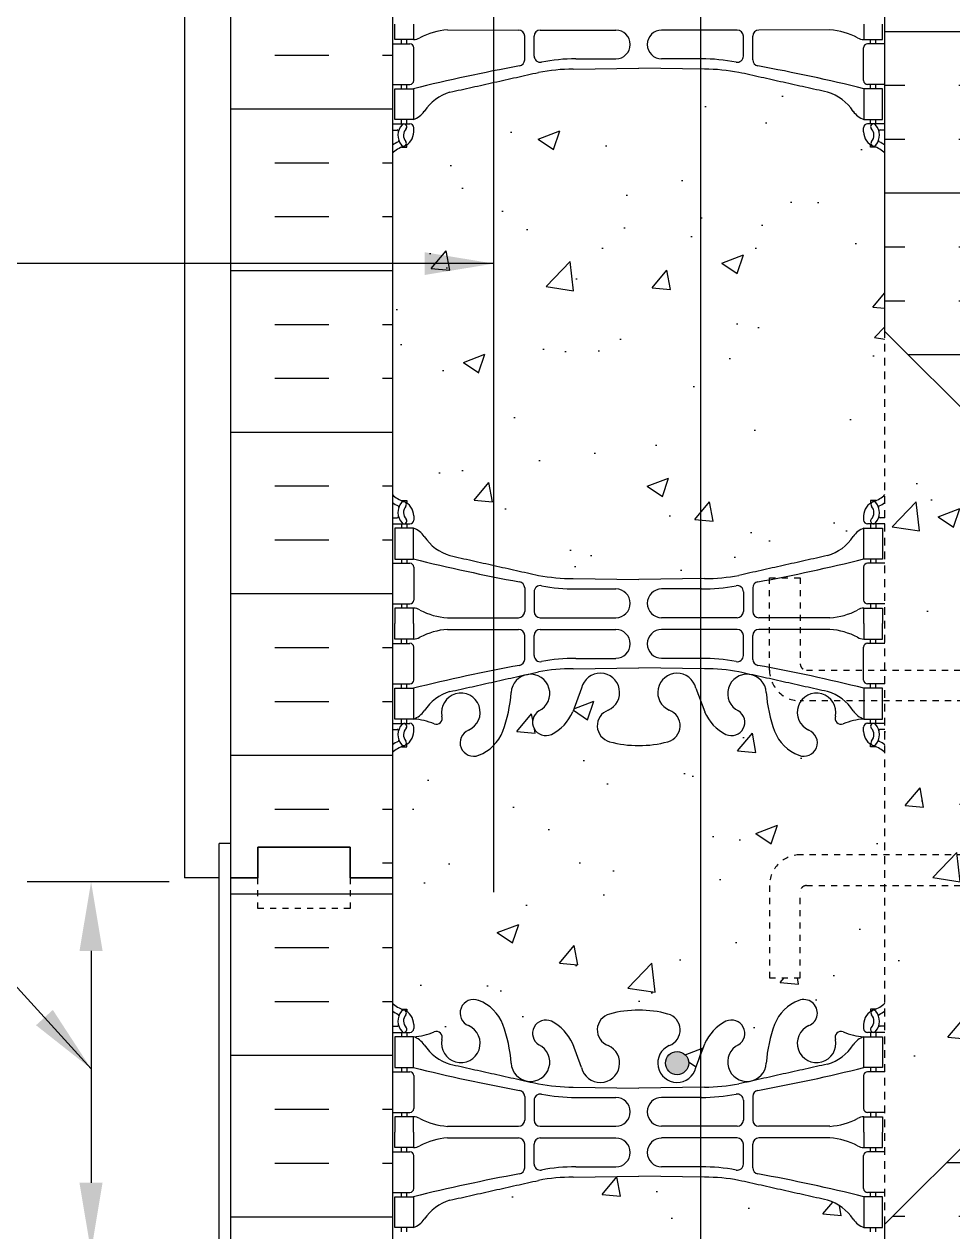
# Model space of a CAD drawing. Header units: inches. Extents: x 23.5 to 82.7, y -12.5 to 63.7.
# Drawn here: x 40.25 to 55.33, y 17.26 to 36.88 of the extents above; entities that cross this region are included whole.
import ezdxf

# ---------------------------------------------------------------- set-up
doc = ezdxf.new("R2010")
doc.units = ezdxf.units.IN
doc.header["$LTSCALE"] = 0.5
doc.header["$MEASUREMENT"] = 0
doc.linetypes.add('DASHED2', pattern=[0.375, 0.25, -0.125])
doc.linetypes.add('HIDDEN2', pattern=[0.1875, 0.125, -0.0625])
for name, color, linetype in [('HATCH', 12, 'Continuous'), ('LINE15', 9, 'Continuous'), ('line25', 2, 'Continuous'), ('LINE3', 3, 'Continuous'), ('LINE50', 5, 'Continuous'), ('LINE9', 9, 'Continuous'), ('TEXT', 4, 'Continuous'), ('Web_Edge', 9, 'Continuous')]:
    doc.layers.add(name, color=color, linetype=linetype)
doc.styles.add('DIM', font='romans.shx', dxfattribs={"width": 0.7})
doc.dimstyles.new('ext_12', dxfattribs={"dimscale": 12, "dimtxt": 0.09375, "dimasz": 0.09375, "dimexe": 0.09375, "dimexo": 0.0625, "dimgap": 0.0625, "dimtad": 1, "dimdec": 1, "dimzin": 3, "dimdsep": 46, "dimlunit": 4, "dimtxsty": 'DIM', "dimcen": 0.09, "dimdle": 0.09375, "dimclrt": 4, "dimadec": 0, "dimazin": 0, "dimtfac": 1, "dimtdec": 1, "dimtmove": 2, "dimatfit": 3, "dimfxl": 1, "dimfrac": 2, "dimtolj": 1, "dimtzin": 0, "dimarcsym": 0})

msp = doc.modelspace()

# ---------------------------------------------------------------- hatches: boundary and pattern name
at = {"layer": 'HATCH'}
h = msp.add_hatch(dxfattribs=at)
h.set_pattern_fill('AR-CONC', color=256, scale=0.5)
edge = h.paths.add_edge_path()
edge.add_spline(control_points=[(47.876, 53.931), (47.163, 53.772)], knot_values=[0, 0, 0.496174, 0.496174], degree=1, periodic=0)
edge.add_arc((47.37, 53.058), 0.743, 106.1893, 145.772)
edge.add_arc((46.447, 53.67), 0.364, 289.6613, 327.9576, ccw=False)
edge.add_line((46.569, 53.327), (46.464, 53.327))
edge.add_line((46.464, 53.327), (46.464, 53.257))
edge.add_line((46.464, 53.257), (46.512, 53.257))
edge.add_arc((46.512, 53.195), 0.0625, 0, 90, ccw=False)
edge.add_line((46.574, 53.195), (46.574, 53.127))
edge.add_arc((46.324, 53.127), 0.25, 304.0558, 360, ccw=False)
edge.add_line((46.464, 52.92), (46.464, 52.878))
edge.add_line((46.464, 52.878), (46.374, 52.878))
edge.add_arc((46.574, 52.42), 0.5, 113.5782, 133.7891)
edge.add_line((46.228, 52.781), (46.228, 47.234))
edge.add_arc((46.574, 47.595), 0.5, 226.2109, 246.4218)
edge.add_line((46.374, 47.137), (46.464, 47.137))
edge.add_line((46.464, 47.137), (46.464, 47.095))
edge.add_arc((46.324, 46.888), 0.25, 0, 55.9442, ccw=False)
edge.add_line((46.574, 46.888), (46.574, 46.821))
edge.add_arc((46.512, 46.821), 0.0625, -90, 0, ccw=False)
edge.add_line((46.512, 46.758), (46.464, 46.758))
edge.add_line((46.464, 46.758), (46.464, 46.688))
edge.add_line((46.464, 46.688), (46.569, 46.688))
edge.add_arc((46.447, 46.346), 0.364, 32.0424, 70.3387, ccw=False)
edge.add_arc((47.37, 46.957), 0.743, 214.228, 253.8107)
edge.add_spline(control_points=[(47.163, 46.243), (47.876, 46.084)], knot_values=[0, 0, 0.496174, 0.496174], degree=1, periodic=0)
edge.add_line((47.876, 46.084), (47.876, 53.931))
edge = h.paths.add_edge_path()
edge.add_line((50.24, 54.161), (50.228, 54.161))
edge.add_line((50.228, 54.161), (49.162, 54.145))
edge.add_arc((49.157, 51.161), 2.984, 89.9005, 100.7454)
edge.add_spline(control_points=[(48.6, 54.093), (47.876, 53.931)], knot_values=[0.496174, 0.496174, 1, 1], degree=1, periodic=0)
edge.add_line((47.876, 53.931), (47.876, 46.084))
edge.add_spline(control_points=[(47.876, 46.084), (48.6, 45.922)], knot_values=[0.496174, 0.496174, 1, 1], degree=1, periodic=0)
edge.add_arc((49.157, 48.854), 2.984, 259.2546, 270.0995)
edge.add_line((49.162, 45.87), (50.228, 45.854))
edge.add_line((50.228, 45.854), (50.24, 45.854))
edge.add_line((50.24, 45.854), (50.24, 54.161))
edge = h.paths.add_edge_path()
edge.add_arc((53.882, 52.42), 0.5, 46.2109, 66.4218)
edge.add_line((54.082, 52.878), (53.992, 52.878))
edge.add_line((53.992, 52.878), (53.992, 52.92))
edge.add_arc((54.132, 53.127), 0.25, 180, 235.9442, ccw=False)
edge.add_line((53.882, 53.127), (53.882, 53.195))
edge.add_arc((53.945, 53.195), 0.0625, 90, 180, ccw=False)
edge.add_line((53.945, 53.257), (53.992, 53.257))
edge.add_line((53.992, 53.257), (53.992, 53.327))
edge.add_line((53.992, 53.327), (53.887, 53.327))
edge.add_arc((54.01, 53.67), 0.364, 212.0424, 250.3387, ccw=False)
edge.add_arc((53.087, 53.058), 0.743, 34.228, 73.8107)
edge.add_spline(control_points=[(53.294, 53.772), (51.856, 54.093)], knot_values=[0, 0, 1, 1], degree=1, periodic=0)
edge.add_arc((51.3, 51.161), 2.984, 79.2546, 90.0995)
edge.add_line((51.295, 54.145), (50.24, 54.161))
edge.add_line((50.24, 54.161), (50.24, 45.854))
edge.add_line((50.24, 45.854), (51.295, 45.87))
edge.add_arc((51.3, 48.854), 2.984, 269.9005, 280.7454)
edge.add_spline(control_points=[(51.856, 45.922), (53.294, 46.243)], knot_values=[0, 0, 1, 1], degree=1, periodic=0)
edge.add_arc((53.087, 46.957), 0.743, 286.1893, 325.772)
edge.add_arc((54.01, 46.346), 0.364, 109.6613, 147.9576, ccw=False)
edge.add_line((53.887, 46.688), (53.992, 46.688))
edge.add_line((53.992, 46.688), (53.992, 46.758))
edge.add_line((53.992, 46.758), (53.945, 46.758))
edge.add_arc((53.945, 46.821), 0.0625, 180, 270, ccw=False)
edge.add_line((53.882, 46.821), (53.882, 46.888))
edge.add_arc((54.132, 46.888), 0.25, 124.0558, 180, ccw=False)
edge.add_line((53.992, 47.095), (53.992, 47.137))
edge.add_line((53.992, 47.137), (54.082, 47.137))
edge.add_arc((53.882, 47.595), 0.5, 293.5782, 313.7891)
edge.add_line((54.228, 47.234), (54.228, 52.781))
h.paths.add_polyline_path([(50.103, 59.008), (50.103, 60.008), (49.103, 59.008), (46.228, 59.008), (46.228, 56.973, 0.088416), (46.374, 56.876), (46.464, 56.876), (46.464, 56.834, -0.249069), (46.574, 56.627), (46.574, 56.56, -0.414214), (46.512, 56.497), (46.464, 56.497), (46.464, 56.427), (46.569, 56.427, 0.085348), (46.899, 56.503, -0.669601), (47.031, 56.382, 2.087231), (47.465, 56.607, -1), (47.629, 57.016, -0.21345), (48.021, 56.626, -0.069923), (48.158, 55.983, 1.629604), (48.629, 56.284, -1.059167), (48.835, 56.666, -0.16372), (49.157, 56.312), (49.3, 55.925, 1.612474), (49.731, 56.285, -0.734872), (49.754, 56.796, -0.070129), (50.24, 56.858), (50.24, 58.144), (50.103, 58.008)])
h.paths.add_polyline_path([(49.792, 55.998, -1), (49.417, 55.998, -1)], flags=16)
h.paths.add_polyline_path([(54.228, 59.008), (51.103, 59.008), (50.24, 58.144), (50.24, 56.858, -0.066822), (50.702, 56.796, -0.734872), (50.726, 56.285, 1.612474), (51.157, 55.925), (51.3, 56.312, -0.16372), (51.622, 56.666, -1.059167), (51.828, 56.284, 1.629604), (52.299, 55.983, -0.069923), (52.436, 56.626, -0.21345), (52.828, 57.016, -1), (52.991, 56.607, 2.087231), (53.425, 56.382, -0.669601), (53.558, 56.503, 0.085348), (53.887, 56.427), (53.992, 56.427), (53.992, 56.497), (53.945, 56.497, -0.414214), (53.882, 56.56), (53.882, 56.627, -0.249069), (53.992, 56.834), (53.992, 56.876), (54.082, 56.876, 0.088416), (54.228, 56.973)])
edge = h.paths.add_edge_path()
edge.add_spline(control_points=[(47.876, 35.931), (47.163, 35.772)], knot_values=[0, 0, 0.496174, 0.496174], degree=1, periodic=0)
edge.add_arc((47.37, 35.058), 0.743, 106.1893, 145.772)
edge.add_arc((46.447, 35.67), 0.364, 289.6613, 327.9576, ccw=False)
edge.add_line((46.569, 35.327), (46.464, 35.327))
edge.add_line((46.464, 35.327), (46.464, 35.257))
edge.add_line((46.464, 35.257), (46.512, 35.257))
edge.add_arc((46.512, 35.195), 0.0625, 0, 90, ccw=False)
edge.add_line((46.574, 35.195), (46.574, 35.127))
edge.add_arc((46.324, 35.127), 0.25, 304.0558, 360, ccw=False)
edge.add_line((46.464, 34.92), (46.464, 34.878))
edge.add_line((46.464, 34.878), (46.374, 34.878))
edge.add_arc((46.574, 34.42), 0.5, 113.5782, 133.7891)
edge.add_line((46.228, 34.781), (46.228, 29.234))
edge.add_arc((46.574, 29.595), 0.5, 226.2109, 246.4218)
edge.add_line((46.374, 29.137), (46.464, 29.137))
edge.add_line((46.464, 29.137), (46.464, 29.095))
edge.add_arc((46.324, 28.888), 0.25, 0, 55.9442, ccw=False)
edge.add_line((46.574, 28.888), (46.574, 28.821))
edge.add_arc((46.512, 28.821), 0.0625, -90, 0, ccw=False)
edge.add_line((46.512, 28.758), (46.464, 28.758))
edge.add_line((46.464, 28.758), (46.464, 28.688))
edge.add_line((46.464, 28.688), (46.569, 28.688))
edge.add_line((46.569, 28.688), (46.569, 28.188))
edge.add_arc((53.378, 55.609), 28.253, 256.0552, 258.7705)
edge.add_line((47.876, 27.896), (47.876, 35.931))
edge = h.paths.add_edge_path()
edge.add_line((51.23, 36.146), (50.228, 36.161))
edge.add_line((50.228, 36.161), (49.162, 36.145))
edge.add_arc((49.157, 33.161), 2.984, 89.9005, 100.7454)
edge.add_spline(control_points=[(48.6, 36.093), (48.06, 35.972)], knot_values=[0.624043, 0.624043, 1, 1], degree=1, periodic=0)
edge.add_spline(control_points=[(48.06, 35.972), (47.876, 35.931)], knot_values=[0.496174, 0.496174, 0.624043, 0.624043], degree=1, periodic=0)
edge.add_line((47.876, 35.931), (47.876, 28.084))
edge.add_spline(control_points=[(47.876, 28.084), (48.06, 28.043)], knot_values=[0.496174, 0.496174, 0.624043, 0.624043], degree=1, periodic=0)
edge.add_spline(control_points=[(48.06, 28.043), (48.6, 27.922)], knot_values=[0.624043, 0.624043, 1, 1], degree=1, periodic=0)
edge.add_arc((49.157, 30.854), 2.984, 259.2546, 270.0995)
edge.add_line((49.162, 27.87), (50.228, 27.854))
edge.add_line((50.228, 27.854), (51.23, 27.869))
edge.add_line((51.23, 27.869), (51.23, 36.146))
edge = h.paths.add_edge_path()
edge.add_line((54.228, 31.883), (54.228, 34.781))
edge.add_arc((53.882, 34.42), 0.5, 46.2109, 66.4218)
edge.add_line((54.082, 34.878), (53.992, 34.878))
edge.add_line((53.992, 34.878), (53.992, 34.92))
edge.add_arc((54.132, 35.127), 0.25, 180, 235.9442, ccw=False)
edge.add_line((53.882, 35.127), (53.882, 35.195))
edge.add_arc((53.945, 35.195), 0.0625, 90, 180, ccw=False)
edge.add_line((53.945, 35.257), (53.992, 35.257))
edge.add_line((53.992, 35.257), (53.992, 35.327))
edge.add_line((53.992, 35.327), (53.887, 35.327))
edge.add_arc((54.01, 35.67), 0.364, 212.0424, 250.3387, ccw=False)
edge.add_arc((53.087, 35.058), 0.743, 34.228, 73.8107)
edge.add_spline(control_points=[(53.294, 35.772), (51.856, 36.093)], knot_values=[0, 0, 1, 1], degree=1, periodic=0)
edge.add_arc((51.3, 33.161), 2.984, 79.2546, 90.0995)
edge.add_line((51.295, 36.145), (51.23, 36.146))
edge.add_line((51.23, 36.146), (51.23, 27.869))
edge.add_line((51.23, 27.869), (51.295, 27.87))
edge.add_arc((51.3, 30.854), 2.984, 269.9005, 280.7454)
edge.add_spline(control_points=[(51.856, 27.922), (53.294, 28.243)], knot_values=[0, 0, 1, 1], degree=1, periodic=0)
edge.add_arc((53.087, 28.957), 0.743, 286.1893, 325.772)
edge.add_arc((54.01, 28.346), 0.364, 109.6613, 147.9576, ccw=False)
edge.add_line((53.887, 28.688), (53.992, 28.688))
edge.add_line((53.992, 28.688), (53.992, 28.758))
edge.add_line((53.992, 28.758), (53.945, 28.758))
edge.add_arc((53.945, 28.821), 0.0625, 180, 270, ccw=False)
edge.add_line((53.882, 28.821), (53.882, 28.888))
edge.add_arc((54.132, 28.888), 0.25, 124.0558, 180, ccw=False)
edge.add_line((53.992, 29.095), (53.992, 29.137))
edge.add_line((53.992, 29.137), (54.082, 29.137))
edge.add_arc((53.882, 29.595), 0.5, 293.5782, 313.7891)
edge.add_line((54.228, 29.234), (54.228, 31.883))
h.paths.add_polyline_path([(51.23, 25.894), (51.157, 26.09, 1.612474), (50.726, 25.731, -0.734872), (50.702, 25.22, -0.068475), (50.228, 25.158, -0.068475), (49.754, 25.22, -0.734872), (49.731, 25.731, 1.612474), (49.3, 26.09), (49.157, 25.704, -0.16372), (48.835, 25.35, -1.059167), (48.629, 25.732, 1.629604), (48.158, 26.033, -0.069923), (48.021, 25.389, -0.21345), (47.629, 25, -1), (47.465, 25.408, 2.087231), (47.031, 25.633, -0.669601), (46.899, 25.513, 0.085348), (46.569, 25.588), (46.464, 25.588), (46.464, 25.518), (46.512, 25.518, -0.414214), (46.574, 25.456), (46.574, 25.388, -0.249069), (46.464, 25.181), (46.464, 25.139), (46.374, 25.139, 0.088416), (46.228, 25.042), (46.228, 23.008), (46.228, 20.973, 0.088416), (46.374, 20.876), (46.464, 20.876), (46.464, 20.834, -0.249069), (46.574, 20.627), (46.574, 20.56, -0.414214), (46.512, 20.497), (46.464, 20.497), (46.464, 20.427), (46.569, 20.427, 0.085348), (46.899, 20.503, -0.669601), (47.031, 20.382, 2.087231), (47.465, 20.607, -1), (47.629, 21.016, -0.21345), (48.021, 20.626, -0.069923), (48.158, 19.983, 1.629604), (48.629, 20.284, -1.059167), (48.835, 20.666, -0.16372), (49.157, 20.312), (49.3, 19.925, 1.612474), (49.731, 20.285, -0.734872), (49.754, 20.796, -0.068475), (50.228, 20.858, -0.068475), (50.702, 20.796, -0.734872), (50.726, 20.285, 1.612474), (51.157, 19.925), (51.23, 20.121)])
h.paths.add_polyline_path([(51.04, 19.998, -1), (50.665, 19.998, -1)], flags=16)
h.paths.add_polyline_path([(54.228, 25.042, 0.088416), (54.082, 25.139), (53.992, 25.139), (53.992, 25.181, -0.249069), (53.882, 25.388), (53.882, 25.456, -0.414214), (53.945, 25.518), (53.992, 25.518), (53.992, 25.588), (53.887, 25.588, 0.085348), (53.558, 25.513, -0.669601), (53.425, 25.633, 0.213335), (53.369, 25.883), (52.867, 25.883, 0.482079), (52.991, 25.408, -1), (52.828, 25, -0.21345), (52.436, 25.389, -0.069923), (52.299, 26.033, 1.629604), (51.828, 25.732, -1.059167), (51.622, 25.35, -0.16372), (51.3, 25.704), (51.23, 25.894), (51.23, 20.121), (51.3, 20.312, -0.16372), (51.622, 20.666, -1.059167), (51.828, 20.284, 1.629604), (52.299, 19.983, -0.069923), (52.436, 20.626, -0.21345), (52.828, 21.016, -1), (52.991, 20.607, 2.087231), (53.425, 20.382, -0.669601), (53.558, 20.503, 0.085348), (53.887, 20.427), (53.992, 20.427), (53.992, 20.497), (53.945, 20.497, -0.414214), (53.882, 20.56), (53.882, 20.627, -0.249069), (53.992, 20.834), (53.992, 20.876), (54.082, 20.876, 0.088416), (54.228, 20.973), (54.228, 22.883), (52.953, 22.883, 0.414214), (52.853, 22.783), (52.853, 21.383), (52.353, 21.383), (52.353, 22.883, -0.414214), (52.853, 23.383), (54.228, 23.383)])
h.paths.add_polyline_path([(51.23, 7.894), (51.157, 8.09, 1.612474), (50.726, 7.731, -0.734872), (50.702, 7.22, -0.068475), (50.228, 7.158, -0.068475), (49.754, 7.22, -0.734872), (49.731, 7.731, 1.612474), (49.3, 8.09), (49.157, 7.704, -0.16372), (48.835, 7.35, -1.059167), (48.629, 7.732, 1.629604), (48.158, 8.033, -0.069923), (48.021, 7.389, -0.21345), (47.629, 7, -1), (47.465, 7.408, 2.087231), (47.031, 7.633, -0.669601), (46.899, 7.513, 0.085348), (46.569, 7.588), (46.464, 7.588), (46.464, 7.518), (46.512, 7.518, -0.414214), (46.574, 7.456), (46.574, 7.388, -0.249069), (46.464, 7.181), (46.464, 7.139), (46.374, 7.139, 0.088416), (46.228, 7.042), (46.228, 5.008), (49.103, 5.008), (50.103, 6.008), (50.103, 5.008), (50.103, 4.008), (51.103, 5.008), (51.23, 5.008)])
h.paths.add_polyline_path([(54.228, 7.042, 0.088416), (54.082, 7.139), (53.992, 7.139), (53.992, 7.181, -0.249069), (53.882, 7.388), (53.882, 7.456, -0.414214), (53.945, 7.518), (53.992, 7.518), (53.992, 7.588), (53.887, 7.588, 0.085348), (53.558, 7.513, -0.669601), (53.425, 7.633, 2.087231), (52.991, 7.408, -1), (52.828, 7, -0.21345), (52.436, 7.389, -0.069923), (52.299, 8.033, 1.629604), (51.828, 7.732, -1.059167), (51.622, 7.35, -0.16372), (51.3, 7.704), (51.23, 7.894), (51.23, 5.008), (54.228, 5.008)])
edge = h.paths.add_edge_path()
edge.add_arc((53.882, 16.42), 0.5, 46.2109, 66.4218)
edge.add_line((54.082, 16.878), (53.992, 16.878))
edge.add_line((53.992, 16.878), (53.992, 16.92))
edge.add_arc((54.132, 17.127), 0.25, 180, 235.9442, ccw=False)
edge.add_line((53.882, 17.127), (53.882, 17.195))
edge.add_arc((53.945, 17.195), 0.0625, 90, 180, ccw=False)
edge.add_line((53.945, 17.257), (53.992, 17.257))
edge.add_line((53.992, 17.257), (53.992, 17.327))
edge.add_line((53.992, 17.327), (53.887, 17.327))
edge.add_arc((54.01, 17.67), 0.364, 212.0424, 250.3387, ccw=False)
edge.add_arc((53.087, 17.058), 0.743, 34.228, 73.8107)
edge.add_spline(control_points=[(53.294, 17.772), (51.856, 18.093)], knot_values=[0, 0, 1, 1], degree=1, periodic=0)
edge.add_arc((51.3, 15.161), 2.984, 79.2546, 90.0995)
edge.add_line((51.295, 18.145), (51.23, 18.146))
edge.add_line((51.23, 18.146), (51.23, 9.869))
edge.add_line((51.23, 9.869), (51.295, 9.87))
edge.add_arc((51.3, 12.854), 2.984, 269.9005, 280.7454)
edge.add_spline(control_points=[(51.856, 9.922), (53.294, 10.243)], knot_values=[0, 0, 1, 1], degree=1, periodic=0)
edge.add_arc((53.087, 10.957), 0.743, 286.1893, 325.772)
edge.add_arc((54.01, 10.346), 0.364, 109.6613, 147.9576, ccw=False)
edge.add_line((53.887, 10.688), (53.992, 10.688))
edge.add_line((53.992, 10.688), (53.992, 10.758))
edge.add_line((53.992, 10.758), (53.945, 10.758))
edge.add_arc((53.945, 10.821), 0.0625, 180, 270, ccw=False)
edge.add_line((53.882, 10.821), (53.882, 10.888))
edge.add_arc((54.132, 10.888), 0.25, 124.0558, 180, ccw=False)
edge.add_line((53.992, 11.095), (53.992, 11.137))
edge.add_line((53.992, 11.137), (54.082, 11.137))
edge.add_arc((53.882, 11.595), 0.5, 293.5782, 313.7891)
edge.add_line((54.228, 11.234), (54.228, 16.781))
h = msp.add_hatch(dxfattribs=at)
h.set_pattern_fill('INSUL', color=256, scale=7, style=0)
h.set_pattern_definition([(0, (-2879.9333, -374.0018), (0, 2.625), []), (0, (-2879.9333, -373.1268), (0, 2.625), [0.875, -0.875]), (0, (-2879.9333, -372.2518), (0, 2.625), [0.875, -0.875])])
h.paths.add_polyline_path([(43.603, 23.008), (44.041, 23.008), (44.041, 23.508), (45.541, 23.508), (45.541, 23.008), (46.228, 23.008), (46.228, 41.008), (45.541, 41.008), (45.541, 41.508), (44.041, 41.508), (44.041, 41.008), (43.603, 41.008)])
h = msp.add_hatch(dxfattribs=at)
h.set_pattern_fill('INSUL', color=256, scale=7, style=0)
h.set_pattern_definition([(0, (34.427, -7.867), (0, 2.625), []), (0, (34.427, -6.992), (0, 2.625), [0.875, -0.875]), (0, (34.427, -6.117), (0, 2.625), [0.875, -0.875])])
h.paths.add_polyline_path([(54.228, 31.883), (56.853, 29.258), (56.853, 41.008), (56.416, 41.008), (56.416, 40.508), (54.916, 40.508), (54.916, 41.008), (54.228, 41.008)])
h.paths.add_polyline_path([(56.853, 20.008), (54.228, 17.383), (54.228, 5.008), (54.916, 5.008), (54.916, 5.508), (56.416, 5.508), (56.416, 5.008), (56.853, 5.008)])
h = msp.add_hatch(dxfattribs=at)
h.set_pattern_fill('AR-CONC', color=256, scale=0.5, style=0)
h.set_pattern_definition([(50, (-79.1957, -130.6316), (3.5863, -0.31376), [0.375, -4.125]), (355, (-79.1957, -130.6316), (-0.693757, 3.76096), [0.3, -3.3]), (100.4514, (-78.897, -130.6577), (2.892547, 3.4472), [0.3187, -3.50571]), (46.1842, (-79.1957, -129.6316), (5.336205, -0.827595), [0.5625, -6.1875]), (96.6356, (-78.751, -129.7005), (4.67331, 4.87059), [0.47805, -5.25856]), (351.1842, (-79.1957, -129.6316), (4.67331, 4.8706), [0.45, -4.95]), (21, (-78.6957, -129.8816), (2.984535, -2.013094), [0.375, -4.125]), (326, (-78.6957, -129.8816), (1.216577, 3.62575), [0.3, -3.3]), (71.4514, (-78.447, -130.0493), (4.201113, 1.61265), [0.3187, -3.50571]), (37.5, (-79.1957, -130.6316), (0.060799, 1.664469), [0, -3.26, 0, -3.35, 0, -3.3125]), (7.5, (-79.1957, -130.6316), (1.315348, 1.972059), [0, -1.91, 0, -3.185, 0, -1.2625]), (327.5, (-80.3107, -130.6316), (2.669112, -0.112774), [0, -1.25, 0, -3.9, 0, -5.175]), (317.5, (-80.8107, -130.6316), (2.91593, 0.500525), [0, -1.625, 0, -2.59, 0, -3.675])])
h.paths.add_polyline_path([(56.853, 26.695), (54.228, 26.695), (54.228, 22.57), (56.853, 22.57)])
h.paths.add_polyline_path([(56.853, 21.133), (56.853, 22.07), (54.228, 22.07), (54.228, 18.508)])
h.paths.add_polyline_path([(54.228, 30.758), (54.228, 27.195), (56.853, 27.195), (56.853, 28.133)])
h = msp.add_hatch(dxfattribs=at)
h.set_pattern_fill('INSUL', color=256, scale=7, style=0)
h.set_pattern_definition([(0, (-2879.9333, -392.0018), (0, 2.625), []), (0, (-2879.9333, -391.1268), (0, 2.625), [0.875, -0.875]), (0, (-2879.9333, -390.2518), (0, 2.625), [0.875, -0.875])])
h.paths.add_polyline_path([(43.603, 5.008), (44.041, 5.008), (44.041, 5.508), (45.541, 5.508), (45.541, 5.008), (46.228, 5.008), (46.228, 23.008), (45.541, 23.008), (45.541, 23.508), (44.041, 23.508), (44.041, 23.008), (43.603, 23.008)])
h = msp.add_hatch(dxfattribs=at)
h.set_pattern_fill('AR-CONC', color=256, scale=0.5)
edge = h.paths.add_edge_path()
edge.add_line((51.23, 18.146), (50.228, 18.161))
edge.add_line((50.228, 18.161), (49.162, 18.145))
edge.add_arc((49.157, 15.161), 2.984, 89.9005, 100.7454)
edge.add_spline(control_points=[(48.6, 18.093), (47.163, 17.772)], knot_values=[0, 0, 1, 1], degree=1, periodic=0)
edge.add_arc((47.37, 17.058), 0.743, 106.1893, 145.772)
edge.add_arc((46.447, 17.67), 0.364, 289.6613, 327.9576, ccw=False)
edge.add_line((46.569, 17.327), (46.464, 17.327))
edge.add_line((46.464, 17.327), (46.464, 17.257))
edge.add_line((46.464, 17.257), (46.512, 17.257))
edge.add_arc((46.512, 17.195), 0.0625, 0, 90, ccw=False)
edge.add_line((46.574, 17.195), (46.574, 17.127))
edge.add_arc((46.324, 17.127), 0.25, 304.0558, 360, ccw=False)
edge.add_line((46.464, 16.92), (46.464, 16.878))
edge.add_line((46.464, 16.878), (46.374, 16.878))
edge.add_arc((46.574, 16.42), 0.5, 113.5782, 133.7891)
edge.add_line((46.228, 16.781), (46.228, 11.234))
edge.add_arc((46.574, 11.595), 0.5, 226.2109, 246.4218)
edge.add_line((46.374, 11.137), (46.464, 11.137))
edge.add_line((46.464, 11.137), (46.464, 11.095))
edge.add_arc((46.324, 10.888), 0.25, 0, 55.9442, ccw=False)
edge.add_line((46.574, 10.888), (46.574, 10.821))
edge.add_arc((46.512, 10.821), 0.0625, -90, 0, ccw=False)
edge.add_line((46.512, 10.758), (46.464, 10.758))
edge.add_line((46.464, 10.758), (46.464, 10.688))
edge.add_line((46.464, 10.688), (46.569, 10.688))
edge.add_arc((46.447, 10.346), 0.364, 32.0424, 70.3387, ccw=False)
edge.add_arc((47.37, 10.957), 0.743, 214.228, 253.8107)
edge.add_spline(control_points=[(47.163, 10.243), (48.6, 9.922)], knot_values=[0, 0, 1, 1], degree=1, periodic=0)
edge.add_arc((49.157, 12.854), 2.984, 259.2546, 270.0995)
edge.add_line((49.162, 9.87), (50.228, 9.854))
edge.add_line((50.228, 9.854), (51.23, 9.869))
edge.add_line((51.23, 9.869), (51.23, 18.146))
at = {"layer": 'LINE3'}
msp.add_hatch(color=256, dxfattribs=at).paths.add_polyline_path([(50.665, 19.998, 1), (51.04, 19.998, 1)])

# ---------------------------------------------------------------- linework, layer by layer
at = {"layer": 'LINE15', "linetype": 'HIDDEN2'}
for points in [[(59.103, 25.883), (52.853, 25.883, -0.414214), (52.353, 26.383), (52.353, 27.883), (52.853, 27.883), (52.853, 26.483, 0.414214), (52.953, 26.383), (59.103, 26.383)], [(59.103, 23.383), (52.853, 23.383, 0.414214), (52.353, 22.883), (52.353, 21.383), (52.853, 21.383), (52.853, 22.783, -0.414214), (52.953, 22.883), (59.103, 22.883)]]:
    msp.add_lwpolyline(points, format="xyb", dxfattribs=at)
at = {"layer": 'line25'}
for p, q in [((46.228, 41.008), (46.228, 23.008)), ((54.228, 31.883), (54.228, 41.008)), ((56.853, 29.258), (54.228, 31.883)), ((46.228, 23.008), (46.228, 5.008)), ((56.853, 20.008), (54.228, 17.383)), ((54.228, 5.008), (54.228, 17.383))]:
    msp.add_line(p, q, dxfattribs=at)
at = {"layer": 'LINE3'}
for p, q in [((47.876, 22.776), (47.876, 58.272)), ((51.23, 39.533), (51.23, 5.008))]:
    msp.add_line(p, q, dxfattribs=at)
msp.add_circle((50.852, 19.998), 0.188, dxfattribs=at)
at = {"layer": 'LINE50'}
for p, q in [((43.603, 23.008), (43.603, 41.008)), ((43.603, 5.008), (43.603, 23.008))]:
    msp.add_line(p, q, dxfattribs=at)
for points in [[(46.228, 23.008), (45.541, 23.008), (45.541, 23.508), (44.041, 23.508), (44.041, 23.008), (43.603, 23.008)], [(43.603, 23.008), (44.041, 23.008), (44.041, 23.508), (45.541, 23.508), (45.541, 23.008), (46.228, 23.008)]]:
    msp.add_lwpolyline(points, dxfattribs=at)
at = {"layer": 'LINE9'}
for p, q in [((42.853, 59.008), (42.853, 23.008)), ((43.416, 11.567), (43.416, 23.567)), ((43.603, 23.567), (43.416, 23.567)), ((43.416, 23.008), (42.853, 23.008))]:
    msp.add_line(p, q, dxfattribs=at)
at = {"layer": 'LINE9', "linetype": 'DASHED2'}
msp.add_line((54.228, 17.383), (54.228, 31.883), dxfattribs=at)
at = {"layer": 'LINE9', "linetype": 'DASHED2', "ltscale": 0.15}
msp.add_lwpolyline([(45.541, 23.008), (45.541, 23.008), (45.541, 22.508), (44.041, 22.508), (44.041, 23.008), (44.041, 23.008)], dxfattribs=at)
at = {"layer": 'TEXT'}
for p, q in [((42.603, 22.945), (40.294, 22.945)), ((41.333, 21.82), (41.333, 18.056))]:
    msp.add_line(p, q, dxfattribs=at)
for points in [[(41.145, 21.82), (41.52, 21.82), (41.333, 22.945)], [(41.144, 18.056), (41.519, 18.056), (41.332, 16.931)]]:
    msp.add_solid(points, dxfattribs=at)
at = {"layer": 'Web_Edge'}
for p, q in [((47.122, 36.783), (48.276, 36.782)), ((48.629, 36.782), (49.856, 36.782)), ((51.828, 36.782), (50.601, 36.782)), ((53.335, 36.783), (52.18, 36.782)), ((46.228, 36.557), (46.512, 36.557)), ((46.374, 36.557), (46.374, 36.627)), ((46.464, 36.557), (46.464, 36.627)), ((46.574, 35.96), (46.574, 36.495)), ((48.376, 36.297), (48.376, 36.682)), ((48.529, 36.359), (48.529, 36.682)), ((51.928, 36.359), (51.928, 36.682)), ((52.08, 36.297), (52.08, 36.682)), ((53.882, 35.96), (53.882, 36.495)), ((54.228, 36.557), (53.945, 36.557)), ((53.992, 36.557), (53.992, 36.627)), ((54.082, 36.557), (54.082, 36.627)), ((49.209, 36.313), (49.856, 36.313)), ((51.248, 36.313), (50.601, 36.313)), ((49.162, 36.145), (50.228, 36.161)), ((51.295, 36.145), (50.228, 36.161)), ((46.228, 35.897), (46.512, 35.897)), ((46.374, 35.827), (46.374, 35.897)), ((46.464, 35.827), (46.464, 35.897)), ((54.228, 35.897), (53.945, 35.897)), ((53.992, 35.827), (53.992, 35.897)), ((54.082, 35.827), (54.082, 35.897)), ((46.374, 35.257), (46.374, 35.327)), ((46.464, 35.257), (46.464, 35.327)), ((53.992, 35.257), (53.992, 35.327)), ((54.082, 35.257), (54.082, 35.327)), ((46.228, 35.257), (46.512, 35.257)), ((46.228, 35.157), (46.306, 35.157)), ((46.574, 35.127), (46.574, 35.195)), ((53.882, 35.127), (53.882, 35.195)), ((54.228, 35.257), (53.945, 35.257)), ((54.228, 35.157), (54.15, 35.157)), ((46.374, 34.878), (46.464, 34.878)), ((46.464, 34.878), (46.464, 34.92)), ((53.992, 34.878), (53.992, 34.92)), ((54.082, 34.878), (53.992, 34.878)), ((46.374, 20.876), (46.464, 20.876)), ((46.464, 20.876), (46.464, 20.834)), ((54.082, 20.876), (53.992, 20.876)), ((53.992, 20.876), (53.992, 20.834)), ((46.574, 20.627), (46.574, 20.56)), ((53.882, 20.627), (53.882, 20.56)), ((46.228, 20.597), (46.306, 20.597)), ((46.228, 20.497), (46.512, 20.497)), ((46.374, 20.497), (46.374, 20.427)), ((46.464, 20.497), (46.464, 20.427)), ((54.228, 20.497), (53.945, 20.497)), ((53.992, 20.497), (53.992, 20.427)), ((54.082, 20.497), (54.082, 20.427)), ((54.228, 20.597), (54.15, 20.597)), ((49.3, 19.925), (49.157, 20.312)), ((51.157, 19.925), (51.3, 20.312)), ((46.228, 19.857), (46.512, 19.857)), ((46.374, 19.927), (46.374, 19.857)), ((46.464, 19.927), (46.464, 19.857)), ((54.228, 19.857), (53.945, 19.857)), ((53.992, 19.927), (53.992, 19.857)), ((54.082, 19.927), (54.082, 19.857)), ((46.574, 19.795), (46.574, 19.26)), ((53.882, 19.795), (53.882, 19.26)), ((48.376, 19.457), (48.376, 19.072)), ((49.162, 19.609), (50.228, 19.593)), ((49.209, 19.441), (49.856, 19.441)), ((51.295, 19.609), (50.228, 19.593)), ((51.248, 19.441), (50.601, 19.441)), ((52.08, 19.457), (52.08, 19.072)), ((48.529, 19.395), (48.529, 19.072)), ((51.928, 19.395), (51.928, 19.072)), ((46.228, 19.197), (46.512, 19.197)), ((46.374, 19.197), (46.374, 19.127)), ((46.464, 19.197), (46.464, 19.127)), ((54.228, 19.197), (53.945, 19.197)), ((53.992, 19.197), (53.992, 19.127)), ((54.082, 19.197), (54.082, 19.127)), ((47.122, 18.972), (48.276, 18.972)), ((48.629, 18.972), (49.856, 18.972)), ((51.828, 18.972), (50.601, 18.972)), ((53.335, 18.972), (52.18, 18.972)), ((47.122, 18.783), (48.276, 18.782)), ((48.376, 18.297), (48.376, 18.682)), ((48.529, 18.359), (48.529, 18.682)), ((48.629, 18.782), (49.856, 18.782)), ((51.828, 18.782), (50.601, 18.782)), ((51.928, 18.359), (51.928, 18.682)), ((52.08, 18.297), (52.08, 18.682)), ((53.335, 18.783), (52.18, 18.782)), ((46.228, 18.557), (46.512, 18.557)), ((46.374, 18.557), (46.374, 18.627)), ((46.464, 18.557), (46.464, 18.627)), ((46.574, 17.96), (46.574, 18.495)), ((53.882, 17.96), (53.882, 18.495)), ((54.228, 18.557), (53.945, 18.557)), ((53.992, 18.557), (53.992, 18.627)), ((54.082, 18.557), (54.082, 18.627)), ((49.209, 18.313), (49.856, 18.313)), ((51.248, 18.313), (50.601, 18.313)), ((49.162, 18.145), (50.228, 18.161)), ((51.295, 18.145), (50.228, 18.161)), ((46.228, 17.897), (46.512, 17.897)), ((46.374, 17.827), (46.374, 17.897)), ((46.464, 17.827), (46.464, 17.897)), ((54.228, 17.897), (53.945, 17.897)), ((53.992, 17.827), (53.992, 17.897)), ((54.082, 17.827), (54.082, 17.897)), ((46.374, 17.257), (46.374, 17.327)), ((46.464, 17.257), (46.464, 17.327)), ((53.992, 17.257), (53.992, 17.327)), ((54.082, 17.257), (54.082, 17.327))]:
    msp.add_line(p, q, dxfattribs=at)
at = {"layer": 'Web_Edge', "color": 8}
for p, q in [((46.374, 29.137), (46.464, 29.137)), ((46.464, 29.137), (46.464, 29.095)), ((54.082, 29.137), (53.992, 29.137)), ((53.992, 29.137), (53.992, 29.095)), ((46.228, 28.858), (46.306, 28.858)), ((46.574, 28.888), (46.574, 28.821)), ((53.882, 28.888), (53.882, 28.821)), ((54.228, 28.858), (54.15, 28.858)), ((46.228, 28.758), (46.512, 28.758)), ((46.374, 28.758), (46.374, 28.688)), ((46.464, 28.758), (46.464, 28.688)), ((54.228, 28.758), (53.945, 28.758)), ((53.992, 28.758), (53.992, 28.688)), ((54.082, 28.758), (54.082, 28.688)), ((46.228, 28.118), (46.512, 28.118)), ((46.374, 28.188), (46.374, 28.118)), ((46.464, 28.188), (46.464, 28.118)), ((54.228, 28.118), (53.945, 28.118)), ((53.992, 28.188), (53.992, 28.118)), ((54.082, 28.188), (54.082, 28.118)), ((46.574, 28.056), (46.574, 27.521)), ((49.162, 27.87), (50.228, 27.854)), ((51.295, 27.87), (50.228, 27.854)), ((53.882, 28.056), (53.882, 27.521)), ((48.376, 27.718), (48.376, 27.334)), ((49.209, 27.702), (49.856, 27.702)), ((51.248, 27.702), (50.601, 27.702)), ((52.08, 27.718), (52.08, 27.334)), ((48.529, 27.656), (48.529, 27.334)), ((51.928, 27.656), (51.928, 27.334)), ((46.228, 27.458), (46.512, 27.458)), ((46.374, 27.458), (46.374, 27.388)), ((46.464, 27.458), (46.464, 27.388)), ((54.228, 27.458), (53.945, 27.458)), ((53.992, 27.458), (53.992, 27.388)), ((54.082, 27.458), (54.082, 27.388)), ((47.122, 27.233), (48.276, 27.234)), ((48.629, 27.234), (49.856, 27.234)), ((51.828, 27.234), (50.601, 27.234)), ((53.335, 27.233), (52.18, 27.234)), ((46.374, 26.818), (46.374, 26.888)), ((46.464, 26.818), (46.464, 26.888)), ((47.122, 27.044), (48.276, 27.043)), ((48.376, 26.558), (48.376, 26.943)), ((48.529, 26.62), (48.529, 26.943)), ((48.629, 27.043), (49.856, 27.043)), ((51.828, 27.043), (50.601, 27.043)), ((51.928, 26.62), (51.928, 26.943)), ((52.08, 26.558), (52.08, 26.943)), ((53.335, 27.044), (52.18, 27.043)), ((53.992, 26.818), (53.992, 26.888)), ((54.082, 26.818), (54.082, 26.888)), ((46.228, 26.818), (46.512, 26.818)), ((46.574, 26.221), (46.574, 26.756)), ((53.882, 26.221), (53.882, 26.756)), ((54.228, 26.818), (53.945, 26.818)), ((49.209, 26.574), (49.856, 26.574)), ((51.248, 26.574), (50.601, 26.574)), ((49.162, 26.406), (50.228, 26.422)), ((51.295, 26.406), (50.228, 26.422)), ((46.228, 26.158), (46.512, 26.158)), ((46.374, 26.088), (46.374, 26.158)), ((46.464, 26.088), (46.464, 26.158)), ((54.228, 26.158), (53.945, 26.158)), ((53.992, 26.088), (53.992, 26.158)), ((54.082, 26.088), (54.082, 26.158)), ((49.3, 26.09), (49.157, 25.704)), ((51.157, 26.09), (51.3, 25.704)), ((46.228, 25.518), (46.512, 25.518)), ((46.374, 25.518), (46.374, 25.588)), ((46.464, 25.518), (46.464, 25.588)), ((54.228, 25.518), (53.945, 25.518)), ((53.992, 25.518), (53.992, 25.588)), ((54.082, 25.518), (54.082, 25.588)), ((46.228, 25.418), (46.306, 25.418)), ((46.574, 25.388), (46.574, 25.456)), ((53.882, 25.388), (53.882, 25.456)), ((54.228, 25.418), (54.15, 25.418)), ((46.374, 25.139), (46.464, 25.139)), ((46.464, 25.139), (46.464, 25.181)), ((53.992, 25.139), (53.992, 25.181)), ((54.082, 25.139), (53.992, 25.139))]:
    msp.add_line(p, q, dxfattribs=at)
at = {"layer": 'Web_Edge'}
for points in [[(46.569, 36.877), (46.569, 36.627), (46.269, 36.627), (46.269, 36.877)], [(53.887, 36.877), (53.887, 36.627), (54.187, 36.627), (54.187, 36.877)], [(46.569, 18.877), (46.569, 19.127), (46.269, 19.127), (46.269, 18.877)], [(53.887, 18.877), (53.887, 19.127), (54.187, 19.127), (54.187, 18.877)], [(46.569, 18.877), (46.569, 18.627), (46.269, 18.627), (46.269, 18.877)], [(53.887, 18.877), (53.887, 18.627), (54.187, 18.627), (54.187, 18.877)]]:
    msp.add_lwpolyline(points, dxfattribs=at)
for points in [[(46.269, 35.827), (46.569, 35.827), (46.569, 35.327), (46.269, 35.327)], [(54.187, 35.827), (53.887, 35.827), (53.887, 35.327), (54.187, 35.327)], [(46.269, 19.927), (46.569, 19.927), (46.569, 20.427), (46.269, 20.427)], [(54.187, 19.927), (53.887, 19.927), (53.887, 20.427), (54.187, 20.427)], [(46.269, 17.827), (46.569, 17.827), (46.569, 17.327), (46.269, 17.327)], [(54.187, 17.827), (53.887, 17.827), (53.887, 17.327), (54.187, 17.327)]]:
    msp.add_lwpolyline(points, close=True, dxfattribs=at)
at = {"layer": 'Web_Edge', "color": 8}
for points in [[(46.269, 28.188), (46.569, 28.188), (46.569, 28.688), (46.269, 28.688)], [(54.187, 28.188), (53.887, 28.188), (53.887, 28.688), (54.187, 28.688)], [(46.269, 26.088), (46.569, 26.088), (46.569, 25.588), (46.269, 25.588)], [(54.187, 26.088), (53.887, 26.088), (53.887, 25.588), (54.187, 25.588)]]:
    msp.add_lwpolyline(points, close=True, dxfattribs=at)
for points in [[(46.569, 27.138), (46.569, 27.388), (46.269, 27.388), (46.269, 27.138)], [(53.887, 27.138), (53.887, 27.388), (54.187, 27.388), (54.187, 27.138)], [(46.569, 27.138), (46.569, 26.888), (46.269, 26.888), (46.269, 27.138)], [(53.887, 27.138), (53.887, 26.888), (54.187, 26.888), (54.187, 27.138)]]:
    msp.add_lwpolyline(points, dxfattribs=at)
at = {"layer": 'Web_Edge'}
for centre, radius, start, end in [((47.207, 35.626), 1.16, 94.1968, 117.4156), ((48.276, 36.682), 0.1, 0, 89.9612), ((48.629, 36.682), 0.1, 90, 180), ((49.856, 36.547), 0.234, 270, 90), ((50.601, 36.547), 0.234, 90, 270), ((51.828, 36.682), 0.1, 0, 90), ((52.18, 36.682), 0.1, 90.0388, 180), ((53.25, 35.626), 1.16, 62.5844, 85.8032), ((46.512, 36.495), 0.0625, 0, 90), ((46.565, 36.846), 0.219, 271.08, 299.5063), ((53.891, 36.846), 0.219, 240.4937, 268.92), ((53.945, 36.495), 0.0625, 90, 180), ((48.276, 36.297), 0.1, 280.3657, 0), ((48.629, 36.359), 0.1, 180, 280.7454), ((49.204, 33.329), 2.984, 89.9005, 100.7454), ((51.253, 33.329), 2.984, 79.2546, 90.0995), ((51.828, 36.359), 0.1, 259.2546, 0), ((52.18, 36.297), 0.1, 180, 259.6343), ((53.378, 8.407), 28.253, 100.3657, 103.9448), ((49.157, 33.161), 2.984, 89.9005, 100.7454), ((51.3, 33.161), 2.984, 79.2546, 90.0995), ((47.079, 8.407), 28.253, 76.0552, 79.6343), ((46.512, 35.96), 0.0625, 270, 0), ((53.945, 35.96), 0.0625, 180, 270), ((47.37, 35.058), 0.743, 106.1893, 147.2081), ((53.087, 35.058), 0.743, 32.7919, 73.8107), ((46.447, 35.67), 0.364, 289.6613, 325.0225), ((54.01, 35.67), 0.364, 214.9775, 250.3387), ((46.306, 35.138), 0.0196, 344.5099, 90.5968), ((46.568, 35.073), 0.25, 137.5391, 219.8855), ((46.417, 35.211), 0.045, 317.5391, 137.5391), ((46.568, 35.073), 0.16, 137.5391, 219.9999), ((46.324, 35.127), 0.25, 289.4712, 360), ((46.512, 35.195), 0.0625, 360, 90), ((53.945, 35.195), 0.0625, 90, 180), ((54.132, 35.127), 0.25, 180, 250.5288), ((54.04, 35.211), 0.045, 42.4609, 222.4609), ((53.889, 35.073), 0.16, 320.0001, 42.4609), ((53.889, 35.073), 0.25, 320.1145, 42.4609), ((54.15, 35.138), 0.0196, 89.4032, 195.4901), ((46.574, 34.42), 0.6, 114.9252, 125.2168), ((46.312, 34.983), 0.021, 296.0043, 16.536), ((46.41, 34.942), 0.045, 220.8121, 38.552), ((54.046, 34.942), 0.045, 141.448, 319.1879), ((54.144, 34.983), 0.021, 163.464, 243.9957), ((53.882, 34.42), 0.6, 54.7832, 65.0748), ((46.574, 34.42), 0.5, 109.4712, 133.7891), ((53.882, 34.42), 0.5, 46.2109, 70.5288), ((47.547, 20.811), 0.22, 68.1963, 248.1963), ((47.39, 20.383), 0.677, 21.1239, 69.3197), ((53.067, 20.383), 0.677, 110.6803, 158.8761), ((52.91, 20.811), 0.22, 291.8037, 111.8037), ((46.574, 21.334), 0.5, 226.2109, 250.5288), ((46.574, 21.334), 0.6, 234.7832, 245.0748), ((46.568, 20.682), 0.25, 140.1145, 222.4609), ((46.41, 20.813), 0.045, 321.448, 139.1879), ((46.324, 20.627), 0.25, 0, 70.5288), ((50.217, 19.104), 1.754, 89.6229, 105.2918), ((50.24, 19.104), 1.754, 74.7082, 90.3771), ((54.132, 20.627), 0.25, 109.4712, 180), ((54.046, 20.813), 0.045, 40.8121, 218.552), ((53.882, 21.334), 0.5, 289.4712, 313.7891), ((53.889, 20.682), 0.25, 317.5391, 39.8855), ((53.882, 21.334), 0.6, 294.9252, 305.2168), ((46.306, 20.617), 0.0196, 269.4032, 15.4901), ((46.312, 20.771), 0.021, 343.464, 63.9957), ((46.568, 20.682), 0.16, 140.0001, 222.4609), ((47.339, 20.32), 0.314, 168.5886, 66.1916), ((45.799, 19.818), 2.365, 4.3895, 20.0015), ((48.721, 20.481), 0.217, 65.5264, 238.537), ((48.47, 20.01), 0.75, 23.6938, 62.9705), ((49.823, 20.536), 0.268, 104.7892, 250.0338), ((50.634, 20.536), 0.268, 289.9662, 75.2108), ((51.986, 20.01), 0.75, 117.0295, 156.3062), ((51.736, 20.481), 0.217, 301.463, 114.4736), ((54.658, 19.818), 2.365, 159.9985, 175.6105), ((53.118, 20.32), 0.314, 113.8084, 11.4114), ((53.889, 20.682), 0.16, 317.5391, 39.9999), ((54.144, 20.771), 0.021, 116.0043, 196.536), ((54.15, 20.617), 0.0196, 164.5099, 270.5968), ((46.417, 20.543), 0.045, 222.4609, 42.4609), ((46.512, 20.56), 0.0625, 270, 0), ((46.514, 21.423), 0.997, 273.1538, 293.1467), ((46.447, 20.085), 0.364, 34.9775, 70.3387), ((46.94, 20.415), 0.0968, 340.1551, 110.4331), ((53.516, 20.415), 0.0968, 69.5669, 199.8449), ((53.942, 21.423), 0.997, 246.8533, 266.8462), ((54.01, 20.085), 0.364, 109.6613, 145.0225), ((53.945, 20.56), 0.0625, 180, 270), ((54.04, 20.543), 0.045, 137.5391, 317.5391), ((47.37, 20.696), 0.743, 212.7919, 253.8107), ((48.47, 20.014), 0.314, 182.7357, 63.9348), ((49.605, 19.998), 0.314, 193.4146, 66.1916), ((50.852, 19.998), 0.314, 113.8084, 346.5854), ((51.987, 20.014), 0.314, 116.0652, 357.2643), ((53.087, 20.696), 0.743, 286.1893, 327.2081), ((46.512, 19.795), 0.0625, 0, 90), ((53.378, 47.347), 28.253, 256.0552, 259.6343), ((47.079, 47.347), 28.253, 280.3657, 283.9448), ((53.945, 19.795), 0.0625, 90, 180), ((49.157, 22.593), 2.984, 259.2546, 270.0995), ((51.3, 22.593), 2.984, 269.9005, 280.7454), ((48.276, 19.457), 0.1, 360, 79.6343), ((48.629, 19.395), 0.1, 79.2546, 180), ((49.204, 22.425), 2.984, 259.2546, 270.0995), ((49.856, 19.207), 0.234, 270, 90), ((50.601, 19.207), 0.234, 90, 270), ((51.253, 22.425), 2.984, 269.9005, 280.7454), ((51.828, 19.395), 0.1, 0, 100.7454), ((52.18, 19.457), 0.1, 100.3657, 180), ((46.512, 19.26), 0.0625, 270, 0), ((53.945, 19.26), 0.0625, 180, 270), ((46.565, 18.908), 0.219, 60.4937, 88.92), ((47.207, 20.128), 1.16, 242.5844, 265.8032), ((48.276, 19.072), 0.1, 270.0388, 360), ((48.629, 19.072), 0.1, 180, 270), ((51.828, 19.072), 0.1, 270, 0), ((52.18, 19.072), 0.1, 180, 269.9612), ((53.25, 20.128), 1.16, 274.1968, 297.4156), ((53.891, 18.908), 0.219, 91.08, 119.5063), ((46.565, 18.846), 0.219, 271.08, 299.5063), ((47.207, 17.626), 1.16, 94.1968, 117.4156), ((48.276, 18.682), 0.1, 0, 89.9612), ((48.629, 18.682), 0.1, 90, 180), ((49.856, 18.547), 0.234, 270, 90), ((50.601, 18.547), 0.234, 90, 270), ((51.828, 18.682), 0.1, 0, 90), ((52.18, 18.682), 0.1, 90.0388, 180), ((53.25, 17.626), 1.16, 62.5844, 85.8032), ((53.891, 18.846), 0.219, 240.4937, 268.92), ((46.512, 18.495), 0.0625, 0, 90), ((53.945, 18.495), 0.0625, 90, 180), ((48.276, 18.297), 0.1, 280.3657, 0), ((48.629, 18.359), 0.1, 180, 280.7454), ((49.204, 15.329), 2.984, 89.9005, 100.7454), ((51.253, 15.329), 2.984, 79.2546, 90.0995), ((51.828, 18.359), 0.1, 259.2546, 0), ((52.18, 18.297), 0.1, 180, 259.6343), ((53.378, -9.593), 28.253, 100.3657, 103.9448), ((49.157, 15.161), 2.984, 89.9005, 100.7454), ((51.3, 15.161), 2.984, 79.2546, 90.0995), ((47.079, -9.593), 28.253, 76.0552, 79.6343), ((46.512, 17.96), 0.0625, 270, 0), ((53.945, 17.96), 0.0625, 180, 270), ((47.37, 17.058), 0.743, 106.1893, 147.2081), ((53.087, 17.058), 0.743, 32.7919, 73.8107), ((46.447, 17.67), 0.364, 289.6613, 325.0225), ((54.01, 17.67), 0.364, 214.9775, 250.3387)]:
    msp.add_arc(centre, radius, start, end, dxfattribs=at)
at = {"layer": 'Web_Edge', "color": 8}
for centre, radius, start, end in [((46.574, 29.595), 0.5, 226.2109, 250.5288), ((53.882, 29.595), 0.5, 289.4712, 313.7891), ((46.574, 29.595), 0.6, 234.7832, 245.0748), ((46.568, 28.943), 0.25, 140.1145, 222.4609), ((46.312, 29.032), 0.021, 343.464, 63.9957), ((46.41, 29.074), 0.045, 321.448, 139.1879), ((46.324, 28.888), 0.25, 0, 70.5288), ((46.568, 28.943), 0.16, 140.0001, 222.4609), ((54.132, 28.888), 0.25, 109.4712, 180), ((54.046, 29.074), 0.045, 40.8121, 218.552), ((53.889, 28.943), 0.16, 317.5391, 39.9999), ((53.889, 28.943), 0.25, 317.5391, 39.8855), ((54.144, 29.032), 0.021, 116.0043, 196.536), ((53.882, 29.595), 0.6, 294.9252, 305.2168), ((46.306, 28.878), 0.0196, 269.4032, 15.4901), ((54.15, 28.878), 0.0196, 164.5099, 270.5968), ((46.417, 28.804), 0.045, 222.4609, 42.4609), ((46.512, 28.821), 0.0625, 270, 0), ((46.447, 28.346), 0.364, 34.9775, 70.3387), ((54.01, 28.346), 0.364, 109.6613, 145.0225), ((53.945, 28.821), 0.0625, 180, 270), ((54.04, 28.804), 0.045, 137.5391, 317.5391), ((47.37, 28.957), 0.743, 212.7919, 253.8107), ((53.087, 28.957), 0.743, 286.1893, 327.2081), ((46.512, 28.056), 0.0625, 0, 90), ((53.378, 55.609), 28.253, 256.0552, 259.6343), ((47.079, 55.609), 28.253, 280.3657, 283.9448), ((53.945, 28.056), 0.0625, 90, 180), ((49.157, 30.854), 2.984, 259.2546, 270.0995), ((51.3, 30.854), 2.984, 269.9005, 280.7454), ((48.276, 27.718), 0.1, 360, 79.6343), ((48.629, 27.656), 0.1, 79.2546, 180), ((49.204, 30.686), 2.984, 259.2546, 270.0995), ((49.856, 27.468), 0.234, 270, 90), ((50.601, 27.468), 0.234, 90, 270), ((51.253, 30.686), 2.984, 269.9005, 280.7454), ((51.828, 27.656), 0.1, 0, 100.7454), ((52.18, 27.718), 0.1, 100.3657, 180), ((46.512, 27.521), 0.0625, 270, 0), ((53.945, 27.521), 0.0625, 180, 270), ((46.565, 27.17), 0.219, 60.4937, 88.92), ((47.207, 28.389), 1.16, 242.5844, 265.8032), ((48.276, 27.334), 0.1, 270.0388, 360), ((48.629, 27.334), 0.1, 180, 270), ((51.828, 27.334), 0.1, 270, 0), ((52.18, 27.334), 0.1, 180, 269.9612), ((53.25, 28.389), 1.16, 274.1968, 297.4156), ((53.891, 27.17), 0.219, 91.08, 119.5063), ((46.565, 27.107), 0.219, 271.08, 299.5063), ((47.207, 25.887), 1.16, 94.1968, 117.4156), ((48.276, 26.943), 0.1, 0, 89.9612), ((48.629, 26.943), 0.1, 90, 180), ((49.856, 26.809), 0.234, 270, 90), ((50.601, 26.809), 0.234, 90, 270), ((51.828, 26.943), 0.1, 0, 90), ((52.18, 26.943), 0.1, 90.0388, 180), ((53.25, 25.887), 1.16, 62.5844, 85.8032), ((53.891, 27.107), 0.219, 240.4937, 268.92), ((46.512, 26.756), 0.0625, 0, 90), ((53.945, 26.756), 0.0625, 90, 180), ((48.276, 26.558), 0.1, 280.3657, 0), ((48.629, 26.62), 0.1, 180, 280.7454), ((49.204, 23.59), 2.984, 89.9005, 100.7454), ((51.253, 23.59), 2.984, 79.2546, 90.0995), ((51.828, 26.62), 0.1, 259.2546, 0), ((52.18, 26.558), 0.1, 180, 259.6343), ((53.378, -1.332), 28.253, 100.3657, 103.9448), ((48.47, 26.002), 0.314, 296.0652, 177.2643), ((49.157, 23.422), 2.984, 89.9005, 100.7454), ((49.605, 26.018), 0.314, 293.8084, 166.5854), ((50.852, 26.018), 0.314, 13.4146, 246.1916), ((51.3, 23.422), 2.984, 79.2546, 90.0995), ((51.987, 26.002), 0.314, 2.7357, 243.9348), ((47.079, -1.332), 28.253, 76.0552, 79.6343), ((46.512, 26.221), 0.0625, 270, 0), ((53.945, 26.221), 0.0625, 180, 270), ((47.37, 25.32), 0.743, 106.1893, 147.2081), ((47.339, 25.695), 0.314, 293.8084, 191.4114), ((45.799, 26.198), 2.365, 339.9985, 355.6105), ((54.658, 26.198), 2.365, 184.3895, 200.0015), ((53.118, 25.695), 0.314, 348.5886, 246.1916), ((53.087, 25.32), 0.743, 32.7919, 73.8107), ((46.447, 25.931), 0.364, 289.6613, 325.0225), ((48.721, 25.535), 0.217, 121.463, 294.4736), ((48.47, 26.005), 0.75, 297.0295, 336.3062), ((49.823, 25.479), 0.268, 109.9662, 255.2108), ((50.634, 25.479), 0.268, 284.7892, 70.0338), ((51.986, 26.005), 0.75, 203.6938, 242.9705), ((51.736, 25.535), 0.217, 245.5264, 58.537), ((54.01, 25.931), 0.364, 214.9775, 250.3387), ((46.417, 25.472), 0.045, 317.5391, 137.5391), ((46.512, 25.456), 0.0625, 360, 90), ((46.514, 24.592), 0.997, 66.8533, 86.8462), ((46.94, 25.6), 0.0968, 249.5669, 19.8449), ((53.516, 25.6), 0.0968, 160.1551, 290.4331), ((53.942, 24.592), 0.997, 93.1538, 113.1467), ((53.945, 25.456), 0.0625, 90, 180), ((54.04, 25.472), 0.045, 42.4609, 222.4609), ((46.306, 25.399), 0.0196, 344.5099, 90.5968), ((46.568, 25.334), 0.25, 137.5391, 219.8855), ((46.568, 25.334), 0.16, 137.5391, 219.9999), ((46.324, 25.388), 0.25, 289.4712, 360), ((47.547, 25.204), 0.22, 111.8037, 291.8037), ((47.39, 25.633), 0.677, 290.6803, 338.8761), ((53.067, 25.633), 0.677, 201.1239, 249.3197), ((52.91, 25.204), 0.22, 248.1963, 68.1963), ((54.132, 25.388), 0.25, 180, 250.5288), ((53.889, 25.334), 0.16, 320.0001, 42.4609), ((53.889, 25.334), 0.25, 320.1145, 42.4609), ((54.15, 25.399), 0.0196, 89.4032, 195.4901), ((46.574, 24.681), 0.6, 114.9252, 125.2168), ((46.574, 24.681), 0.5, 109.4712, 133.7891), ((46.312, 25.244), 0.021, 296.0043, 16.536), ((46.41, 25.203), 0.045, 220.8121, 38.552), ((50.217, 26.912), 1.754, 254.7082, 270.3771), ((50.24, 26.912), 1.754, 269.6229, 285.2918), ((54.046, 25.203), 0.045, 141.448, 319.1879), ((53.882, 24.681), 0.5, 46.2109, 70.5288), ((54.144, 25.244), 0.021, 163.464, 243.9957), ((53.882, 24.681), 0.6, 54.7832, 65.0748)]:
    msp.add_arc(centre, radius, start, end, dxfattribs=at)
at = {"layer": 'Web_Edge'}
for points in [[(47.163, 35.772), (48.6, 36.093)], [(53.294, 35.772), (51.856, 36.093)], [(47.163, 19.982), (48.6, 19.661)], [(53.294, 19.982), (51.856, 19.661)], [(47.163, 17.772), (48.6, 18.093)], [(53.294, 17.772), (51.856, 18.093)]]:
    msp.add_open_spline(points, degree=1, dxfattribs=at)
at = {"layer": 'Web_Edge', "color": 8}
for points in [[(47.163, 28.243), (48.6, 27.922)], [(53.294, 28.243), (51.856, 27.922)], [(47.163, 26.034), (48.6, 26.354)], [(53.294, 26.034), (51.856, 26.354)]]:
    msp.add_open_spline(points, degree=1, dxfattribs=at)

# ---------------------------------------------------------------- leaders
at = {"layer": 'TEXT'}
msp.add_leader([(47.876, 32.987), (39.09, 32.987)], dimstyle='ext_12', override={"dimtad": 0}, dxfattribs=at)
msp.add_leader([(41.333, 19.907), (38.59, 22.915), (37.73, 22.915)], dimstyle='ext_12', dxfattribs=at)

doc.saveas('drawing.dxf')
